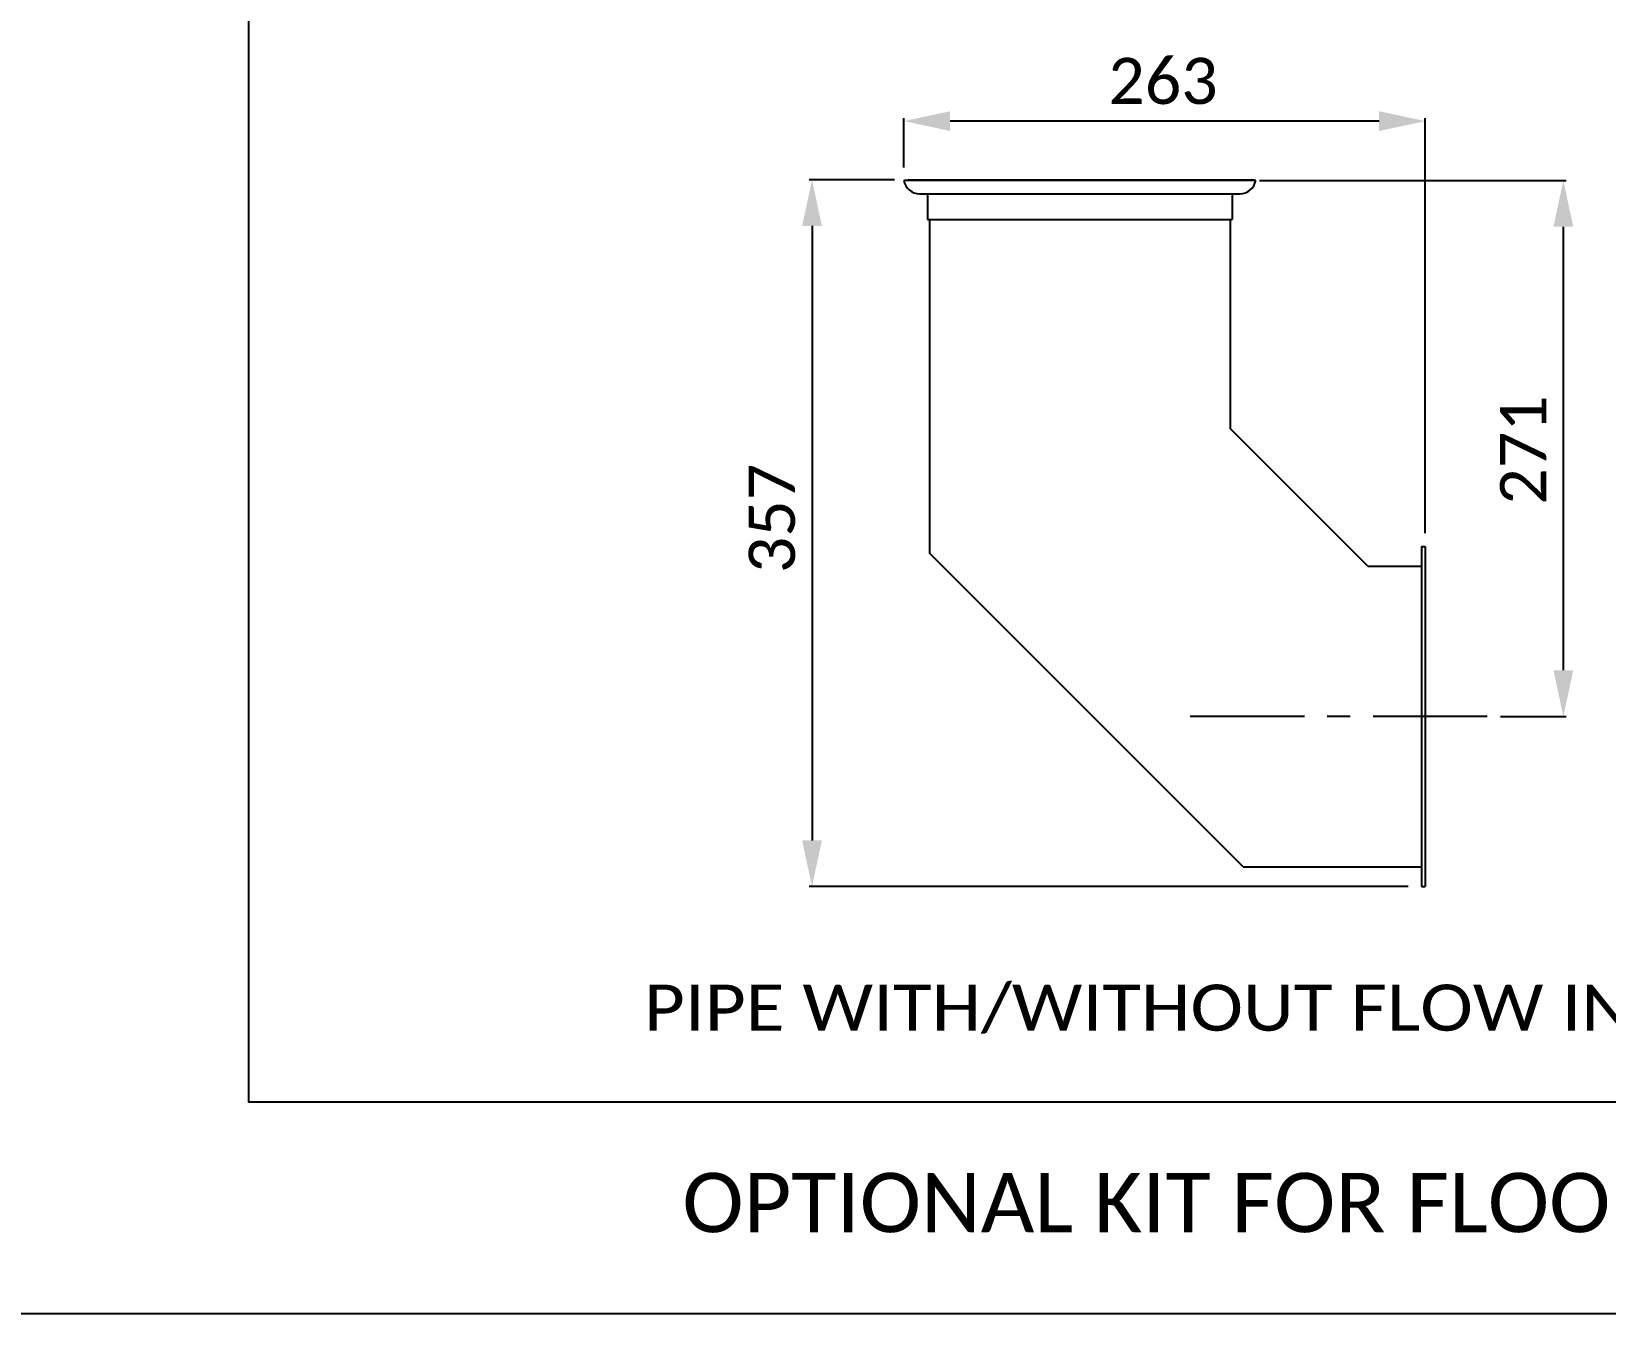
# Model space of a CAD drawing. Header units: millimetres. Extents: x 0 to 2800, y 0 to 1980.
# Drawn here: x 1290 to 2085, y 0 to 648 of the extents above; entities that cross this region are included whole.
import ezdxf
from ezdxf.enums import TextEntityAlignment as Align

# ---------------------------------------------------------------- set-up
doc = ezdxf.new("R2010")
doc.units = ezdxf.units.MM
doc.header["$LTSCALE"] = 154
doc.header["$PDMODE"] = 3
doc.header["$PDSIZE"] = 8
doc.linetypes.add('CENTER', pattern=[0.6, 0.375, -0.075, 0.075, -0.075])
doc.layers.get('0').update_dxf_attribs({"linetype": 'CONTINUOUS'})
doc.layers.get('Defpoints').update_dxf_attribs({"linetype": 'CONTINUOUS'})
doc.layers.add('DEFAULT_1', color=7, linetype='CENTER')
doc.styles.get("Standard").update_dxf_attribs({"font": 'calibri.ttf'})
doc.dimstyles.new('DIMSTYLE_1', dxfattribs={"dimtxt": 23.333333, "dimasz": 23.333333, "dimexe": 1.5, "dimexo": 1, "dimgap": 0.875, "dimtad": 1, "dimdec": 0, "dimdsep": 46, "dimtxsty": 'Standard', "dimblk": '_FILLED', "dimblk1": '_FILLED', "dimblk2": '_FILLED', "dimcen": 0.09, "dimazin": 2, "dimtp": 0.01, "dimtm": 0.01, "dimtfac": 1, "dimtdec": 0, "dimtofl": 0, "dimtmove": 0, "dimatfit": 3, "dimldrblk": '_FILLED', "dimfxl": 0, "dimtolj": 1, "dimarcsym": 0})

# ---------------------------------------------------------------- blocks, each defined once
blk = doc.blocks.new('_FILLED')
at = {"color": 0, "linetype": 'ByBlock'}
blk.add_solid([(0, 0), (-1, 0.214), (-1, -0.214)], dxfattribs=at)
blk = doc.blocks.new('*D11')
at = {"color": 0, "linetype": 'Continuous', "lineweight": -2}
for p, q in [((1730.81, 579.5), (1730.81, 604.37)), ((1970.97, 602.87), (1754.14, 602.87)), ((1994.3, 394.53), (1994.3, 604.37))]:
    blk.add_line(p, q, dxfattribs=at)
at = {"layer": 'Defpoints', "color": 0}
for p in [(1730.81, 602.87), (1730.81, 578.5), (1994.3, 393.53)]:
    blk.add_point(p, dxfattribs=at)
at = {"color": 0, "linetype": 'ByBlock', "lineweight": -2, "xscale": 23.3333333333, "yscale": 23.3333333333, "zscale": 23.3333333333, "rotation": 180}
blk.add_blockref('_FILLED', (1730.81, 602.87), dxfattribs=at)
at = {"color": 0, "linetype": 'ByBlock', "lineweight": -2, "xscale": 23.3333333333, "yscale": 23.3333333333, "zscale": 23.3333333333}
blk.add_blockref('_FILLED', (1994.3, 602.87), dxfattribs=at)
at = {"color": 0, "insert": (1861.76, 634.85), "char_height": 23.333, "attachment_point": 2, "line_spacing_factor": 0.9}
blk.add_mtext('\\A1;263', dxfattribs=at)
blk = doc.blocks.new('*D12')
at = {"color": 0, "linetype": 'Continuous', "lineweight": -2}
for p, q in [((1726.11, 573.18), (1682.88, 573.18)), ((1684.38, 549.85), (1684.38, 239.2)), ((1985.63, 215.87), (1682.88, 215.87))]:
    blk.add_line(p, q, dxfattribs=at)
at = {"layer": 'Defpoints', "color": 0}
for p in [(1727.11, 573.18), (1684.38, 215.87), (1986.63, 215.87)]:
    blk.add_point(p, dxfattribs=at)
at = {"color": 0, "linetype": 'ByBlock', "lineweight": -2, "xscale": 23.3333333333, "yscale": 23.3333333333, "zscale": 23.3333333333}
for p, rotation in [((1684.38, 573.18), 89.99999999999997), ((1684.38, 215.87), 269.9999999999999)]:
    blk.add_blockref('_FILLED', p, dxfattribs=dict(at, rotation=rotation))
at = {"color": 0, "insert": (1652.4, 401.96), "char_height": 23.333, "attachment_point": 2, "rotation": 90, "line_spacing_factor": 0.9}
blk.add_mtext('\\A1;357', dxfattribs=at)
blk = doc.blocks.new('*D13')
at = {"color": 0, "linetype": 'Continuous', "lineweight": -2}
for p, q in [((1910.58, 572.83), (2065.57, 572.83)), ((2064.07, 325.2), (2064.07, 549.5)), ((2032.3, 301.87), (2065.57, 301.87))]:
    blk.add_line(p, q, dxfattribs=at)
at = {"layer": 'Defpoints', "color": 0}
for p in [(1909.58, 572.83), (2064.07, 572.83), (2031.3, 301.87)]:
    blk.add_point(p, dxfattribs=at)
at = {"color": 0, "linetype": 'ByBlock', "lineweight": -2, "xscale": 23.3333333333, "yscale": 23.3333333333, "zscale": 23.3333333333}
for p, rotation in [((2064.07, 572.83), 90), ((2064.07, 301.87), 270)]:
    blk.add_blockref('_FILLED', p, dxfattribs=dict(at, rotation=rotation))
at = {"color": 0, "insert": (2032.09, 436.58), "char_height": 23.333, "attachment_point": 2, "rotation": 90, "line_spacing_factor": 0.9}
blk.add_mtext('\\A1;271', dxfattribs=at)

msp = doc.modelspace()

# ---------------------------------------------------------------- linework, layer by layer
at = {"linetype": 'Continuous'}
for p, q in [((1730.807, 572.832), (1732.777, 573.183)), ((1908.587, 572.832), (1730.807, 572.832)), ((1732.778, 573.183), (1906.61, 573.183)), ((1908.587, 572.832), (1906.617, 573.183)), ((1738.701, 566.163), (1900.693, 566.163)), ((1742.697, 566.163), (1742.697, 553.162)), ((1896.697, 566.163), (1896.697, 553.162)), ((1742.697, 553.162), (1896.697, 553.162)), ((1743.697, 553.162), (1743.697, 384.472)), ((1895.697, 553.162), (1895.697, 447.432)), ((1895.694, 447.431), (1895.697, 447.432)), ((1965.261, 377.868), (1895.697, 447.432)), ((1743.696, 384.472), (1743.697, 384.473)), ((1902.301, 225.868), (1743.696, 384.472)), ((1992.301, 387.868), (1994.301, 387.868)), ((1992.301, 387.868), (1992.301, 215.868)), ((1994.301, 387.868), (1994.301, 215.868)), ((1965.261, 377.868), (1992.301, 377.868)), ((1902.301, 225.868), (1992.301, 225.868)), ((1992.301, 215.868), (1994.301, 215.868)), ((0, 0), (2800, 0))]:
    msp.add_line(p, q, dxfattribs=at)
msp.add_lwpolyline([(1399.762, 1211.635), (2572.998, 1211.635), (2572.998, 106.948), (1399.762, 106.948)], close=True)
for centre, start, end in [((1738.696, 574.163), 189.592148, 270), ((1900.698, 574.163), 270, 350.407852)]:
    msp.add_arc(centre, 8, start, end, dxfattribs=at)
at = {"layer": 'DEFAULT_1', "linetype": 'CENTER'}
msp.add_line((2025.634, 301.868), (1868.939, 301.868), dxfattribs=at)

# ---------------------------------------------------------------- texts
at = {"linetype": 'Continuous', "width": 1.090797}
msp.add_text('PIPE WITH/WITHOUT FLOW INDICATOR FOR AFU 180', height=23.33333, dxfattribs=at).set_placement((1599.366, 142.965), (2468.51, 142.965), align=Align.FIT)
at = {"insert": (1618.839, 71.105), "char_height": 30, "width": 881.57457, "attachment_point": 1}
msp.add_mtext('OPTIONAL KIT FOR FLOOR MOUNTING', dxfattribs=at)

# ---------------------------------------------------------------- dimensions: what is measured, and where the dimension line sits
at = {"linetype": 'Continuous'}
for base, p1, p2, angle, picture, middle in [((1730.807, 602.866), (1994.301, 393.534), (1730.807, 578.498), 180, '*D11', (1861.761, 602.866)), ((1684.382, 215.868), (1727.111, 573.181), (1986.634, 215.868), 270, '*D12', (1684.382, 401.955)), ((2064.073, 572.832), (2031.301, 301.868), (1909.581, 572.832), 90, '*D13', (2064.073, 436.582))]:
    dim = msp.add_linear_dim(base=base, p1=p1, p2=p2, angle=angle, dimstyle='DIMSTYLE_1', dxfattribs=at)
    dim.commit()
    dim.dimension.update_dxf_attribs({"geometry": picture, "text_midpoint": middle, "dimtype": 160})

doc.saveas('drawing.dxf')
